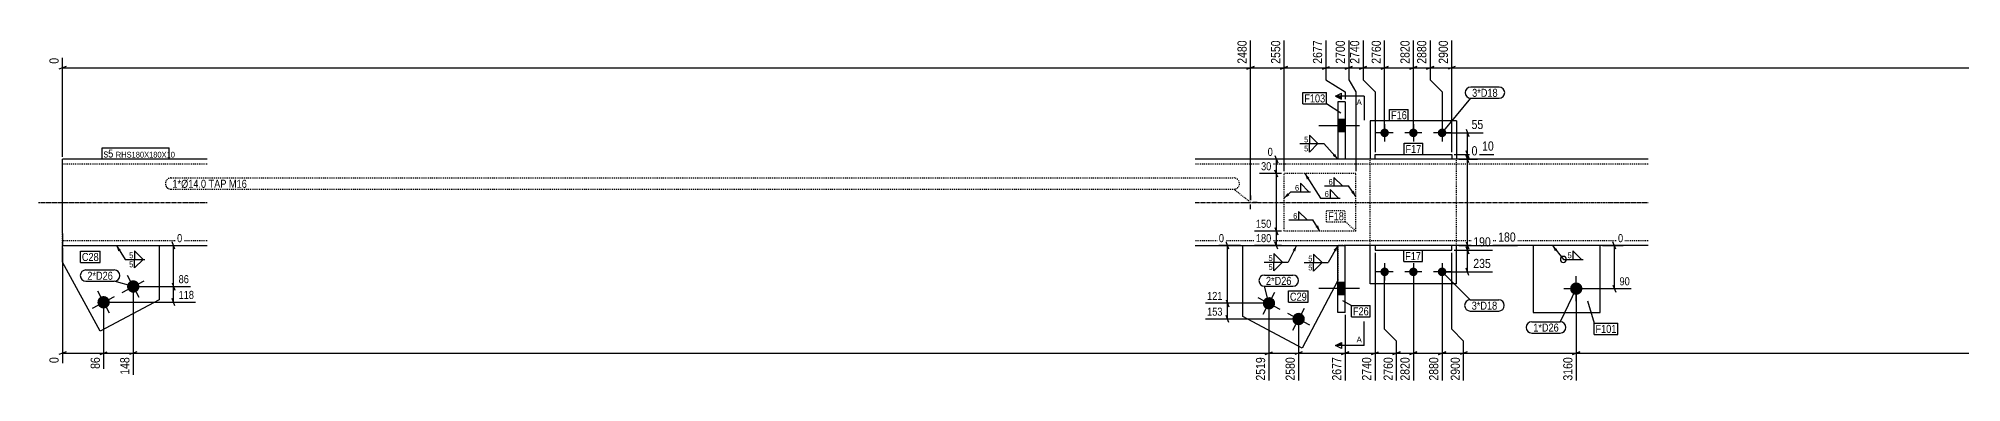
# Model space of a CAD drawing. Header units: millimetres. Extents: x 7 to 50002, y 7 to 1833.
# Drawn here: x 41973 to 45988, y 8 to 726 of the extents above; entities that cross this region are included whole.
import ezdxf

# ---------------------------------------------------------------- set-up
doc = ezdxf.new("R2010")
doc.units = ezdxf.units.MM
doc.linetypes.add('DXK_LINE_DOT2', pattern=[3.9198, 1.9599, -1.9599])
doc.linetypes.add('DXK_LINE_DOT3', pattern=[5.9187, 2.979, -0.9799, 0.9799, -0.9799])
for name, color, linetype in [('MÅLSÆTNING', 7, 'Continuous'), ('STÅL', 7, 'Continuous'), ('TEKST', 7, 'Continuous')]:
    doc.layers.add(name, color=color, linetype=linetype)
doc.styles.add('Arial', font='ARIAL.TTF', dxfattribs={"height": 0.2})
doc.styles.add('Arial Narrow', font='ARIALN.TTF', dxfattribs={"height": 0.2})

msp = doc.modelspace()

# ---------------------------------------------------------------- hatches: boundary and pattern name
at = {"layer": 'STÅL', "linetype": 'Continuous'}
for points in [[(44700.8, 530.9), (44700.8, 556.9), (44685.8, 556.9), (44685.8, 530.9)], [(44700.8, 530.9), (44700.8, 556.9), (44685.8, 556.9), (44685.8, 530.9)], [(44783.3, 519.9, -1), (44783.3, 537.9, -1)], [(44843.3, 519.9, -1), (44843.3, 537.9, -1)], [(44903.3, 519.9, -1), (44903.3, 537.9, -1)], [(44783.3, 229.9, -1), (44783.3, 247.9, -1)], [(44843.3, 229.9, -1), (44843.3, 247.9, -1)], [(44903.3, 229.9, -1), (44903.3, 247.9, -1)], [(42159.7, 202.2, -1), (42182.6, 214.4, -1)], [(44685.8, 216.9), (44685.8, 190.9), (44700.8, 190.9), (44700.8, 216.9)], [(44685.8, 216.9), (44685.8, 190.9), (44700.8, 190.9), (44700.8, 216.9)], [(45183.3, 216.9, -1), (45183.3, 190.9, -1)], [(42097.8, 169.4, -1), (42120.8, 181.6, -1)], [(44530.4, 179.4, -1), (44553.3, 167.2, -1)], [(44592.2, 146.6, -1), (44615.2, 134.4, -1)]]:
    msp.add_hatch(color=96, dxfattribs=at).paths.add_polyline_path(points)
at = {"layer": 'TEKST', "linetype": 'Continuous'}
for color, points in [(30, [(44693.3, 605.7), (44693.3, 599.4), (44680.8, 605.7)]), (3, [(44679.8, 485.3), (44685.8, 473.9), (44675.1, 481.1)]), (3, [(44718.6, 408.2), (44723.3, 396.2), (44713.5, 404.6)]), (3, [(44591.2, 284.1), (44599.6, 293.9), (44596.8, 281.3)]), (3, [(44676.9, 284.6), (44685.8, 293.9), (44682.3, 281.5)]), (3, [(45138.8, 282.2), (45133.5, 293.9), (45143.7, 286)]), (30, [(44693.3, 91.7), (44693.3, 85.4), (44680.8, 85.4)])]:
    msp.add_hatch(color=color, dxfattribs=at).paths.add_polyline_path(points)

# ---------------------------------------------------------------- linework, layer by layer
at = {"layer": 'MÅLSÆTNING', "color": 7, "linetype": 'Continuous'}
for p, q in [((42023.3, 478.9), (42023.3, 685.3)), ((44660.8, 721.8), (44660.8, 639.6)), ((44708.3, 721.8), (44708.3, 639.6)), ((44738.3, 721.8), (44738.3, 639.6)), ((44783.3, 533.9), (44783.3, 721.8)), ((44783.3, 533.9), (44783.3, 721.8)), ((44843.3, 533.9), (44843.3, 721.8)), ((44878.3, 721.8), (44878.3, 639.6)), ((44923.3, 488.9), (44923.3, 721.8)), ((44923.3, 488.9), (44923.3, 721.8)), ((42030.8, 667.6), (42015.8, 661.6)), ((42023.3, 664.6), (44503.3, 664.6)), ((44510.8, 667.6), (44495.8, 661.6)), ((44495.8, 661.6), (44510.8, 667.6)), ((44503.3, 664.6), (44573.3, 664.6)), ((44580.8, 667.6), (44565.8, 661.6)), ((44565.8, 661.6), (44580.8, 667.6)), ((44653.3, 661.6), (44668.3, 667.6)), ((44700.8, 661.6), (44715.8, 667.6)), ((44730.8, 661.6), (44745.8, 667.6)), ((44738.3, 664.6), (44783.3, 664.6)), ((44775.8, 661.6), (44790.8, 667.6)), ((44790.8, 667.6), (44775.8, 661.6)), ((44835.8, 661.6), (44850.8, 667.6)), ((44870.8, 661.6), (44885.8, 667.6)), ((44878.3, 664.6), (44923.3, 664.6)), ((44930.8, 667.6), (44915.8, 661.6)), ((44930.8, 667.6), (44915.8, 661.6)), ((44923.3, 664.6), (48423.3, 664.6)), ((44660.8, 639.6), (44700.8, 614.6)), ((44660.8, 639.6), (44700.8, 614.6)), ((44700.8, 614.6), (44700.8, 598.9)), ((44700.8, 614.6), (44700.8, 598.9)), ((44708.3, 639.6), (44723.3, 614.6)), ((44708.3, 639.6), (44723.3, 614.6)), ((44723.3, 614.6), (44723.3, 448.9)), ((44723.3, 614.6), (44723.3, 448.9)), ((44738.3, 639.6), (44763.3, 614.6)), ((44738.3, 639.6), (44763.3, 614.6)), ((44763.3, 614.6), (44763.3, 488.9)), ((44763.3, 614.6), (44763.3, 488.9)), ((44878.3, 639.6), (44903.3, 614.6)), ((44878.3, 639.6), (44903.3, 614.6)), ((44903.3, 614.6), (44903.3, 533.9)), ((44903.3, 614.6), (44903.3, 533.9)), ((44953.3, 536.4), (44959.3, 521.4)), ((44956.3, 483.9), (44956.3, 528.9)), ((44928.3, 483.9), (45011.1, 483.9)), ((44953.3, 491.4), (44959.3, 476.4)), ((44959.3, 476.4), (44953.3, 491.4)), ((44956.3, 473.9), (44956.3, 483.9)), ((44568.3, 443.9), (44522.2, 443.9)), ((44560.4, 436.4), (44554.4, 451.4)), ((44938.3, 473.9), (44976.9, 473.9)), ((44959.3, 466.4), (44953.3, 481.4)), ((44959.3, 466.4), (44953.3, 481.4)), ((44568.3, 323.9), (44511.5, 323.9)), ((44554.4, 331.4), (44560.4, 316.4)), ((44557.4, 293.9), (44557.4, 323.9)), ((42023.3, 288.9), (42023.3, 48.6)), ((42230.5, 293.9), (42273.4, 293.9)), ((42258.2, 286.4), (42252.2, 301.4)), ((42255.2, 208.3), (42255.2, 293.9)), ((44482.5, 293.9), (44437.3, 293.9)), ((44458.4, 286.4), (44452.4, 301.4)), ((44455.4, 173.3), (44455.4, 293.9)), ((44568.3, 293.9), (44511.5, 293.9)), ((44560.4, 286.4), (44554.4, 301.4)), ((44928.3, 283.9), (45008.6, 283.9)), ((44953.3, 291.4), (44959.3, 276.4)), ((44956.3, 238.9), (44956.3, 283.9)), ((45238.3, 293.9), (45281.1, 293.9)), ((45266, 286.4), (45260, 301.4)), ((45263, 203.9), (45263, 293.9)), ((44763.3, 278.9), (44763.3, 12)), ((44923.3, 119.3), (44923.3, 278.9)), ((44923.3, 119.3), (44923.3, 278.9)), ((44959.3, 231.4), (44953.3, 246.4)), ((42171.1, 203.3), (42171.1, 24.2)), ((42171.1, 203.3), (42171.1, 24.2)), ((42176.1, 208.3), (42290.4, 208.3)), ((42176.1, 208.3), (42290.4, 208.3)), ((42252.2, 215.8), (42258.2, 200.8)), ((42252.2, 215.8), (42258.2, 200.8)), ((42255.2, 175.5), (42255.2, 208.3)), ((44783.3, 119.3), (44783.3, 233.9)), ((44783.3, 119.3), (44783.3, 233.9)), ((44843.3, 233.9), (44843.3, 12)), ((44843.3, 233.9), (44843.3, 12)), ((44903.3, 233.9), (44903.3, 12)), ((44908.3, 238.9), (45008.6, 238.9)), ((45188.3, 203.9), (45298.2, 203.9)), ((45260, 211.4), (45266, 196.4)), ((42109.3, 170.5), (42109.3, 36.4)), ((42109.3, 170.5), (42109.3, 36.4)), ((42114.3, 175.5), (42301.1, 175.5)), ((42258.2, 168), (42252.2, 183)), ((44536.8, 173.3), (44409.6, 173.3)), ((44536.8, 173.3), (44409.6, 173.3)), ((44452.4, 180.8), (44458.4, 165.8)), ((44452.4, 180.8), (44458.4, 165.8)), ((44455.4, 140.5), (44455.4, 173.3)), ((44541.8, 168.3), (44541.8, 12)), ((44541.8, 168.3), (44541.8, 12)), ((45183.3, 198.9), (45183.3, 12)), ((45183.3, 198.9), (45183.3, 12)), ((44598.7, 140.5), (44409.6, 140.5)), ((44458.4, 133), (44452.4, 148)), ((44603.7, 135.5), (44603.7, 12)), ((44603.7, 135.5), (44603.7, 12)), ((44700.8, 148.9), (44700.8, 12)), ((44700.8, 148.9), (44700.8, 12)), ((44808.3, 94.3), (44783.3, 119.3)), ((44808.3, 94.3), (44783.3, 119.3)), ((44808.3, 12), (44808.3, 94.3)), ((44948.3, 94.3), (44923.3, 119.3)), ((44948.3, 94.3), (44923.3, 119.3)), ((44948.3, 12), (44948.3, 94.3)), ((44948.3, 12), (44948.3, 94.3)), ((42030.8, 72.3), (42015.8, 66.3)), ((42023.3, 69.3), (42109.3, 69.3)), ((42101.8, 66.3), (42116.8, 72.3)), ((42101.8, 66.3), (42116.8, 72.3)), ((42109.3, 69.3), (42171.1, 69.3)), ((42178.6, 72.3), (42163.6, 66.3)), ((42178.6, 72.3), (42163.6, 66.3)), ((42171.1, 69.3), (44541.8, 69.3)), ((44534.3, 66.3), (44549.3, 72.3)), ((44534.3, 66.3), (44549.3, 72.3)), ((44541.8, 69.3), (44603.7, 69.3)), ((44611.2, 72.3), (44596.2, 66.3)), ((44611.2, 72.3), (44596.2, 66.3)), ((44603.7, 69.3), (44700.8, 69.3)), ((44708.3, 72.3), (44693.3, 66.3)), ((44693.3, 66.3), (44708.3, 72.3)), ((44755.8, 66.3), (44770.8, 72.3)), ((44800.8, 66.3), (44815.8, 72.3)), ((44808.3, 69.3), (44843.3, 69.3)), ((44835.8, 66.3), (44850.8, 72.3)), ((44850.8, 72.3), (44835.8, 66.3)), ((44843.3, 69.3), (44903.3, 69.3)), ((44910.8, 72.3), (44895.8, 66.3)), ((44955.8, 72.3), (44940.8, 66.3)), ((44955.8, 72.3), (44940.8, 66.3)), ((44948.3, 69.3), (45183.3, 69.3)), ((45190.8, 72.3), (45175.8, 66.3)), ((45175.8, 66.3), (45190.8, 72.3)), ((45183.3, 69.3), (48493.3, 69.3))]:
    msp.add_line(p, q, dxfattribs=at)
at = {"layer": 'STÅL', "color": 2, "linetype": 'Continuous'}
for p, q in [((44685.8, 593.9), (44685.8, 473.9)), ((44700.8, 593.9), (44685.8, 593.9)), ((44700.8, 593.9), (44700.8, 473.9)), ((44753.3, 553.9), (44753.3, 473.9)), ((44933.3, 553.9), (44753.3, 553.9)), ((44933.3, 553.9), (44933.3, 473.9)), ((44763.3, 473.9), (44763.3, 483.9)), ((44763.3, 483.9), (44923.3, 483.9)), ((44923.3, 483.9), (44923.3, 473.9)), ((42325.5, 473.9), (42023.3, 473.9)), ((42023.3, 318.9), (42023.3, 473.9)), ((44685.8, 473.9), (44387.5, 473.9)), ((44700.8, 473.9), (44685.8, 473.9)), ((45333.3, 473.9), (44700.8, 473.9)), ((42023.3, 318.9), (42023.3, 293.9)), ((42023.3, 258.9), (42023.3, 293.9)), ((42023.3, 293.9), (42325.5, 293.9)), ((42225.5, 293.9), (42225.5, 180.6)), ((44387.5, 293.9), (44685.8, 293.9)), ((44487.5, 145.6), (44487.5, 293.9)), ((44685.8, 153.9), (44685.8, 293.9)), ((44685.8, 293.9), (44700.8, 293.9)), ((44700.8, 153.9), (44700.8, 293.9)), ((45333.3, 293.9), (44700.8, 293.9)), ((44753.3, 213.9), (44753.3, 293.9)), ((44763.3, 293.9), (44763.3, 283.9)), ((44763.3, 283.9), (44923.3, 283.9)), ((44923.3, 283.9), (44923.3, 293.9)), ((44933.3, 213.9), (44933.3, 293.9)), ((45093.3, 293.9), (45093.3, 153.9)), ((45233.3, 153.9), (45233.3, 293.9)), ((42101.9, 114.9), (42023.3, 258.9)), ((44685.8, 220.6), (44611.1, 79.9)), ((44933.3, 213.9), (44753.3, 213.9)), ((42225.5, 180.6), (42101.9, 114.9)), ((44611.1, 79.9), (44487.5, 145.6)), ((44700.8, 153.9), (44685.8, 153.9)), ((45093.3, 153.9), (45233.3, 153.9))]:
    msp.add_line(p, q, dxfattribs=at)
at = {"layer": 'STÅL', "color": 7, "linetype": 'DXK_LINE_DOT2'}
for p, q in [((44700.8, 593.9), (44685.8, 593.9)), ((42325.5, 463.9), (42023.3, 463.9)), ((45333.3, 463.9), (44387.5, 463.9)), ((44723.3, 443.9), (44573.3, 443.9)), ((44573.3, 323.9), (44573.3, 443.9)), ((44700.8, 473.9), (44685.8, 473.9)), ((44723.3, 323.9), (44723.3, 443.9)), ((44753.3, 293.9), (44753.3, 473.9)), ((44923.3, 473.9), (44763.3, 473.9)), ((44933.3, 293.9), (44933.3, 473.9)), ((44723.3, 323.9), (44573.3, 323.9)), ((42023.3, 295.8), (42023.3, 318.9)), ((42325.5, 303.9), (42023.3, 303.9)), ((42023.3, 293.9), (42225.5, 293.9)), ((45333.3, 303.9), (44387.5, 303.9)), ((44487.5, 293.9), (44685.8, 293.9)), ((44700.8, 293.9), (44685.8, 293.9)), ((44685.9, 293.9), (44685.9, 220.9)), ((44923.3, 293.9), (44763.3, 293.9)), ((45233.3, 293.9), (45093.3, 293.9)), ((45093.3, 293.9), (45093.3, 293.9)), ((45093.3, 293.9), (45093.3, 293.9)), ((45233.3, 293.9), (45233.3, 293.9)), ((45233.3, 293.9), (45233.3, 293.9)), ((44685.9, 220.9), (44685.8, 220.6)), ((45093.3, 153.9), (45233.3, 153.9))]:
    msp.add_line(p, q, dxfattribs=at)
at = {"layer": 'STÅL', "color": 96, "linetype": 'Continuous'}
for p, q in [((44730.8, 543.9), (44645.8, 543.9)), ((44730.8, 543.9), (44645.8, 543.9)), ((44700.8, 556.9), (44685.8, 556.9)), ((44700.8, 556.9), (44685.8, 556.9)), ((44700.8, 530.9), (44685.8, 530.9)), ((44700.8, 530.9), (44685.8, 530.9)), ((44801.3, 528.9), (44765.3, 528.9)), ((44783.3, 546.9), (44783.3, 510.9)), ((44861.3, 528.9), (44825.3, 528.9)), ((44843.3, 546.9), (44843.3, 510.9)), ((44921.3, 528.9), (44885.3, 528.9)), ((44903.3, 546.9), (44903.3, 510.9)), ((44489.3, 383.9), (44498.6, 383.9)), ((44503.3, 397.9), (44503.3, 388.6)), ((44503.3, 369.9), (44503.3, 379.2)), ((44517.3, 383.9), (44508, 383.9)), ((44783.3, 256.9), (44783.3, 220.9)), ((44843.3, 256.9), (44843.3, 220.9)), ((44903.3, 256.9), (44903.3, 220.9)), ((42148.2, 196.1), (42194.1, 220.5)), ((42183.3, 185.3), (42159, 231.3)), ((44730.8, 203.9), (44645.8, 203.9)), ((44730.8, 203.9), (44645.8, 203.9)), ((44700.8, 216.9), (44685.8, 216.9)), ((44700.8, 216.9), (44685.8, 216.9)), ((44801.3, 238.9), (44765.3, 238.9)), ((44861.3, 238.9), (44825.3, 238.9)), ((44921.3, 238.9), (44885.3, 238.9)), ((45157.3, 203.9), (45209.3, 203.9)), ((45183.3, 177.9), (45183.3, 229.9)), ((42086.4, 163.3), (42132.3, 187.7)), ((42121.5, 152.5), (42097.1, 198.4)), ((44518.9, 185.5), (44564.8, 161.1)), ((44529.7, 150.3), (44554, 196.3)), ((44591.5, 117.5), (44615.9, 163.4)), ((44700.8, 190.9), (44685.8, 190.9)), ((44700.8, 190.9), (44685.8, 190.9)), ((44580.7, 152.7), (44626.6, 128.3))]:
    msp.add_line(p, q, dxfattribs=at)
at = {"layer": 'STÅL', "color": 7, "linetype": 'DXK_LINE_DOT3'}
for p, q in [((41973.3, 383.9), (42325.5, 383.9)), ((44387.5, 383.9), (45333.3, 383.9))]:
    msp.add_line(p, q, dxfattribs=at)
at = {"layer": 'TEKST', "color": 30, "linetype": 'Continuous'}
for p, q in [((44680.8, 605.7), (44693.3, 611.9)), ((44680.8, 605.7), (44693.3, 599.4)), ((44693.3, 599.4), (44693.3, 611.9)), ((44680.8, 85.4), (44693.3, 91.7))]:
    msp.add_line(p, q, dxfattribs=at)
at = {"layer": 'TEKST', "color": 3, "linetype": 'Continuous'}
for p, q in [((44685.8, 473.9), (44656.6, 506.6)), ((44723.3, 396.2), (44707.7, 418.1)), ((44599.6, 293.9), (44582.3, 259.1)), ((44685.8, 293.9), (44665.4, 258.1))]:
    msp.add_line(p, q, dxfattribs=at)

# ---------------------------------------------------------------- wipeouts: each hides what was drawn before it
at = {"color": 0}
for points in [[(45019.3, 604.1), (45019.3, 621.6), (44966, 621.6), (44966, 604.1)], [(44623.8, 508.1), (44623.8, 522.6), (44614.2, 522.6), (44614.2, 508.1)], [(44465.5, 414.3), (44465.5, 431.8), (42252.9, 431.8), (42252.9, 414.3)], [(44604.9, 407.2), (44604.9, 421.7), (44595.3, 421.7), (44595.3, 407.2)], [(45018.4, 160), (45018.4, 177.5), (44965.1, 177.5), (44965.1, 160)], [(45146.8, 114.3), (45146.8, 131.8), (45093.6, 131.8), (45093.6, 114.3)], [(45267.2, 111.5), (45267.2, 129), (45223.5, 129), (45223.5, 111.5)]]:
    msp.add_wipeout(points, dxfattribs=at).dxf.layer = 'TEKST'

# ---------------------------------------------------------------- next in the draw order: hatches: boundary and pattern name
at = {"layer": 'TEKST', "linetype": 'Continuous'}
for points in [[(44621, 431.7), (44616.9, 443.9), (44626.3, 435)], [(44584.6, 398.6), (44573.3, 392.4), (44580.3, 403.2)]]:
    msp.add_hatch(color=3, dxfattribs=at).paths.add_polyline_path(points)

# ---------------------------------------------------------------- next in the draw order: linework, layer by layer
at = {"layer": 'TEKST', "color": 3, "linetype": 'Continuous'}
for p, q in [((44644.2, 506.6), (44626.4, 524.4)), ((44626.4, 524.4), (44626.4, 506.6)), ((44626.4, 506.6), (44644.2, 506.6)), ((44573.3, 392.4), (44587.6, 405.7)), ((44587.6, 405.7), (44628.9, 405.7)), ((44625.4, 405.7), (44607.5, 423.6)), ((44607.5, 423.6), (44607.5, 405.7)), ((44607.5, 405.7), (44625.4, 405.7))]:
    msp.add_line(p, q, dxfattribs=at)

# ---------------------------------------------------------------- next in the draw order: texts
at = {"layer": 'TEKST', "color": 3, "style": 'Arial Narrow'}
msp.add_text('6', height=11.9, dxfattribs=at).set_placement((44596.3, 408.2))

# ---------------------------------------------------------------- next in the draw order: wipeouts: each hides what was drawn before it
at = {"color": 0, "linetype": 'Continuous'}
for points, layer in [([(44919.3, 725.8), (44891.3, 725.8), (44891.3, 669.1), (44919.3, 669.1)], 'MÅLSÆTNING'), ([(42019.3, 689.3), (41991.3, 689.3), (41991.3, 669.1), (42019.3, 669.1)], 'MÅLSÆTNING'), ([(45015.1, 487.9), (45015.1, 515.9), (44982.8, 515.9), (44982.8, 487.9)], 'MÅLSÆTNING'), ([(42276.9, 297.4), (42276.9, 321.9), (42259.2, 321.9), (42259.2, 297.4)], 'MÅLSÆTNING'), ([(44451.4, 297.4), (44451.4, 321.9), (44433.8, 321.9), (44433.8, 297.4)], 'MÅLSÆTNING'), ([(44550.2, 327.4), (44550.2, 351.9), (44511.2, 351.9), (44511.2, 327.4)], 'MÅLSÆTNING'), ([(45284.6, 297.4), (45284.6, 321.9), (45267, 321.9), (45267, 297.4)], 'MÅLSÆTNING'), ([(45009, 287.9), (45009, 315.9), (44964.4, 315.9), (44964.4, 287.9)], 'MÅLSÆTNING'), ([(42290.7, 211.8), (42290.7, 236.3), (42262.4, 236.3), (42262.4, 211.8)], 'MÅLSÆTNING'), ([(44448.3, 176.8), (44448.3, 201.3), (44409.3, 201.3), (44409.3, 176.8)], 'MÅLSÆTNING'), ([(45298.5, 207.4), (45298.5, 231.9), (45270.2, 231.9), (45270.2, 207.4)], 'MÅLSÆTNING'), ([(42019.3, 64.7), (41991.3, 64.7), (41991.3, 44.6), (42019.3, 44.6)], 'MÅLSÆTNING'), ([(42105.3, 64.7), (42077.3, 64.7), (42077.3, 32.4), (42105.3, 32.4)], 'MÅLSÆTNING'), ([(42167.1, 64.7), (42139.1, 64.7), (42139.1, 20.2), (42167.1, 20.2)], 'MÅLSÆTNING'), ([(44537.8, 64.7), (44509.8, 64.7), (44509.8, 8), (44537.8, 8)], 'MÅLSÆTNING'), ([(44599.7, 64.7), (44571.7, 64.7), (44571.7, 8), (44599.7, 8)], 'MÅLSÆTNING'), ([(44839.3, 64.7), (44811.3, 64.7), (44811.3, 8), (44839.3, 8)], 'MÅLSÆTNING'), ([(44899.3, 64.7), (44871.3, 64.7), (44871.3, 8), (44899.3, 8)], 'MÅLSÆTNING'), ([(45179.3, 64.7), (45151.3, 64.7), (45151.3, 8), (45179.3, 8)], 'MÅLSÆTNING'), ([(44735.8, 586.9), (44735.8, 599.4), (44724.7, 599.4), (44724.7, 586.9)], 'TEKST')]:
    msp.add_wipeout(points, dxfattribs=at).dxf.layer = layer
at = {"color": 0}
for points in [[(44659.3, 592.4), (44659.3, 609.9), (44615.6, 609.9), (44615.6, 592.4)], [(45019.3, 604.1), (45019.3, 621.6), (44966, 621.6), (44966, 604.1)], [(42129.4, 477.4), (42129.4, 494.9), (42109.2, 494.9), (42109.2, 477.4)], [(44859.8, 486.9), (44859.8, 504.4), (44826.8, 504.4), (44826.8, 486.9)], [(44465.5, 414.3), (44465.5, 431.8), (42252.9, 431.8), (42252.9, 414.3)], [(44674.9, 419.6), (44674.9, 434.1), (44665.3, 434.1), (44665.3, 419.6)], [(44601, 348.6), (44601, 363.1), (44591.4, 363.1), (44591.4, 348.6)], [(44698.3, 346.5), (44698.3, 364), (44665.3, 364), (44665.3, 346.5)], [(45173.8, 266.5), (45173.8, 281), (45164.2, 281), (45164.2, 266.5)], [(42099.1, 261.6), (42099.1, 279.1), (42063.9, 279.1), (42063.9, 261.6)], [(42171.3, 266.4), (42171.3, 280.9), (42161.7, 280.9), (42161.7, 266.4)], [(44549.5, 260.6), (44549.5, 275.1), (44539.9, 275.1), (44539.9, 260.6)], [(44632.6, 259.6), (44632.6, 274.1), (44623, 274.1), (44623, 259.6)], [(44859.2, 263.4), (44859.2, 280.9), (44826.2, 280.9), (44826.2, 263.4)], [(44620.8, 178.7), (44620.8, 196.2), (44585.7, 196.2), (44585.7, 178.7)], [(45018.4, 160), (45018.4, 177.5), (44965.1, 177.5), (44965.1, 160)], [(45146.8, 114.3), (45146.8, 131.8), (45093.6, 131.8), (45093.6, 114.3)], [(45267.2, 111.5), (45267.2, 129), (45223.5, 129), (45223.5, 111.5)]]:
    msp.add_wipeout(points, dxfattribs=at).dxf.layer = 'TEKST'

# ---------------------------------------------------------------- next in the draw order: linework, layer by layer
at = {"layer": 'MÅLSÆTNING', "color": 7, "linetype": 'Continuous'}
for p, q in [((44878.3, 721.8), (44878.3, 639.6)), ((44843.3, 664.6), (44878.3, 664.6)), ((44885.8, 667.6), (44870.8, 661.6)), ((44908.3, 528.9), (44989.1, 528.9)), ((44928.3, 483.9), (45011.1, 483.9)), ((44938.3, 473.9), (44976.9, 473.9)), ((44956.3, 293.9), (44956.3, 473.9)), ((44938.3, 293.9), (45060.6, 293.9)), ((44903.3, 233.9), (44903.3, 12)), ((44808.3, 12), (44808.3, 94.3)), ((44763.3, 69.3), (44808.3, 69.3)), ((44815.8, 72.3), (44800.8, 66.3)), ((44895.8, 66.3), (44910.8, 72.3)), ((44903.3, 69.3), (44948.3, 69.3))]:
    msp.add_line(p, q, dxfattribs=at)
at = {"layer": 'TEKST', "color": 7, "linetype": 'Continuous'}
for p, q in [((44740.8, 605.7), (44680.8, 605.7)), ((44740.8, 605.7), (44740.8, 555.7)), ((44963, 624.6), (45022.3, 624.6)), ((44963, 601.1), (45022.3, 601.1)), ((45183.3, 203.9), (45149.8, 134.8)), ((44962.1, 180.5), (45021.4, 180.5)), ((45206.6, 178.1), (45220.5, 132)), ((44962.1, 157), (45021.4, 157)), ((45090.6, 134.8), (45149.8, 134.8)), ((45220.5, 132), (45270.2, 132)), ((45220.5, 108.5), (45220.5, 132)), ((45270.2, 108.5), (45270.2, 132)), ((45090.6, 111.3), (45149.8, 111.3)), ((45220.5, 108.5), (45270.2, 108.5))]:
    msp.add_line(p, q, dxfattribs=at)
at = {"layer": 'TEKST', "color": 7, "linetype": 'DXK_LINE_DOT2'}
for p, q in [((42249.9, 434.8), (44468.5, 434.8)), ((42249.9, 411.3), (44468.5, 411.3)), ((44503.3, 383.9), (44468.5, 411.3))]:
    msp.add_line(p, q, dxfattribs=at)
at = {"layer": 'TEKST', "color": 3, "linetype": 'Continuous'}
for p, q in [((44657.6, 418.1), (44707.7, 418.1)), ((44695.4, 418.1), (44677.5, 435.9)), ((44677.5, 435.9), (44677.5, 418.1)), ((44677.5, 418.1), (44695.4, 418.1)), ((44621.4, 347.1), (44603.6, 365)), ((44603.6, 365), (44603.6, 347.1)), ((44583.6, 347.1), (44633.8, 347.1)), ((44603.6, 347.1), (44621.4, 347.1)), ((42191.8, 264.9), (42173.9, 282.7)), ((42173.9, 282.7), (42173.9, 264.9)), ((45133.5, 293.9), (45156.4, 265)), ((45194.2, 265), (45176.4, 282.9)), ((45176.4, 282.9), (45176.4, 265)), ((42173.9, 264.9), (42191.8, 264.9)), ((44570, 259.1), (44552.1, 277)), ((44552.1, 277), (44552.1, 259.1)), ((44552.1, 259.1), (44570, 259.1)), ((44653, 258.1), (44635.2, 276)), ((44635.2, 276), (44635.2, 258.1)), ((44635.2, 258.1), (44653, 258.1)), ((45156.4, 265), (45197.8, 265)), ((45176.4, 265), (45194.2, 265))]:
    msp.add_line(p, q, dxfattribs=at)
at = {"layer": 'TEKST', "color": 7, "linetype": 'Continuous'}
for centre, radius, start, end in [((44963, 612.8), 11.7, 90, 270), ((45022.3, 612.8), 11.7, 270, 90), ((44962.1, 168.8), 11.8, 90, 270), ((45021.4, 168.8), 11.8, 270, 90), ((45090.6, 123), 11.8, 90, 270), ((45149.8, 123), 11.8, 270, 90)]:
    msp.add_arc(centre, radius, start, end, dxfattribs=at)
at = {"layer": 'TEKST', "color": 7, "linetype": 'DXK_LINE_DOT2'}
for centre, start, end in [((42249.9, 423.1), 90, 270), ((44468.5, 423.1), 270, 90)]:
    msp.add_arc(centre, 11.7, start, end, dxfattribs=at)
at = {"layer": 'TEKST', "color": 3, "linetype": 'Continuous'}
for start, end in [(90, 270), (270, 90)]:
    msp.add_arc((45156.4, 265), 6.25, start, end, dxfattribs=at)

# ---------------------------------------------------------------- next in the draw order: texts
at = {"layer": 'MÅLSÆTNING', "color": 3, "linetype": 'Continuous', "style": 'Arial Narrow'}
for s, height, p in [('0', 19.1, (42015.3, 673.1)), ('2900', 19.09, (44915.3, 673.1)), ('0', 19.1, (42015.3, 48.6)), ('86', 19.09, (42101.3, 36.4)), ('148', 19.09, (42163.1, 24.2)), ('2519', 19.09, (44533.8, 12)), ('2580', 19.09, (44595.7, 12)), ('2820', 19.09, (44835.3, 12)), ('2880', 19.09, (44895.3, 12)), ('3160', 19.09, (45175.3, 12))]:
    msp.add_text(s, height=height, rotation=90.0002, dxfattribs=at).set_placement(p)
for s, height, p in [('10', 19.09, (44986.8, 491.9)), ('0', 16.7, (42262.7, 300.9)), ('0', 16.7, (44437.3, 300.9)), ('190', 19.09, (44968.4, 291.9)), ('0', 16.7, (45270.5, 300.9)), ('90', 16.7, (45273.7, 210.9))]:
    msp.add_text(s, height=height, dxfattribs=at).set_placement(p)
at = {"layer": 'TEKST', "color": 3, "style": 'Arial Narrow'}
for s, height, p in [('3*D18', 16.7, (44966, 604.1)), ('1*Ø14.0 TAP M16', 16.702, (42252.9, 414.3)), ('6', 11.9, (44666.3, 420.6)), ('6', 11.9, (44592.4, 349.6)), ('5', 11.9, (45165.2, 267.5)), ('3*D18', 16.7, (44965.1, 160)), ('1*D26', 16.7, (45093.6, 114.3)), ('F101', 16.7, (45223.5, 111.5))]:
    msp.add_text(s, height=height, dxfattribs=at).set_placement(p)
at = {"layer": 'TEKST', "color": 3, "linetype": 'Continuous', "style": 'Arial'}
msp.add_text('A', height=11.9, dxfattribs=at).set_placement((44724.7, 586.9))

# ---------------------------------------------------------------- next in the draw order: wipeouts: each hides what was drawn before it
at = {"color": 0, "linetype": 'Continuous'}
for points, layer in [([(44550.2, 297.4), (44550.2, 321.9), (44511.2, 321.9), (44511.2, 297.4)], 'MÅLSÆTNING'), ([(45009, 242.9), (45009, 270.9), (44964.4, 270.9), (44964.4, 242.9)], 'MÅLSÆTNING'), ([(42301.4, 179), (42301.4, 203.5), (42262.4, 203.5), (42262.4, 179)], 'MÅLSÆTNING'), ([(44448.3, 144), (44448.3, 168.5), (44409.3, 168.5), (44409.3, 144)], 'MÅLSÆTNING'), ([(44623.8, 489.3), (44623.8, 503.8), (44614.2, 503.8), (44614.2, 489.3)], 'TEKST')]:
    msp.add_wipeout(points, dxfattribs=at).dxf.layer = layer
at = {"color": 0}
for points in [[(44659.3, 592.4), (44659.3, 609.9), (44615.6, 609.9), (44615.6, 592.4)], [(42129.4, 477.4), (42129.4, 494.9), (42109.2, 494.9), (42109.2, 477.4)], [(44859.8, 486.9), (44859.8, 504.4), (44826.8, 504.4), (44826.8, 486.9)], [(44698.3, 346.5), (44698.3, 364), (44665.3, 364), (44665.3, 346.5)], [(42099.1, 261.6), (42099.1, 279.1), (42063.9, 279.1), (42063.9, 261.6)], [(44859.2, 263.4), (44859.2, 280.9), (44826.2, 280.9), (44826.2, 263.4)], [(44620.8, 178.7), (44620.8, 196.2), (44585.7, 196.2), (44585.7, 178.7)]]:
    msp.add_wipeout(points, dxfattribs=at).dxf.layer = 'TEKST'

# ---------------------------------------------------------------- next in the draw order: hatches: boundary and pattern name
at = {"layer": 'TEKST', "linetype": 'Continuous'}
msp.add_hatch(color=3, dxfattribs=at).paths.add_polyline_path([(44644.3, 336.1), (44648.3, 323.9), (44639, 332.8)])

# ---------------------------------------------------------------- next in the draw order: linework, layer by layer
at = {"layer": 'MÅLSÆTNING', "color": 7, "linetype": 'Continuous'}
for p, q in [((44557.4, 323.9), (44557.4, 443.9)), ((44568.3, 323.9), (44511.5, 323.9)), ((44554.4, 331.4), (44560.4, 316.4)), ((44928.3, 283.9), (45008.6, 283.9)), ((44953.3, 301.4), (44959.3, 286.4)), ((44953.3, 301.4), (44959.3, 286.4)), ((44959.3, 276.4), (44953.3, 291.4)), ((44956.3, 283.9), (44956.3, 293.9))]:
    msp.add_line(p, q, dxfattribs=at)
at = {"layer": 'TEKST', "color": 7, "linetype": 'Continuous'}
for p, q in [((44612.6, 612.9), (44662.3, 612.9)), ((44612.6, 589.4), (44612.6, 612.9)), ((44662.3, 589.4), (44662.3, 612.9)), ((44612.6, 589.4), (44662.3, 589.4)), ((44691.7, 570), (44662.3, 589.4)), ((42106.2, 474.4), (42106.2, 497.9)), ((44823.8, 507.4), (44862.8, 507.4)), ((44823.8, 483.9), (44823.8, 507.4)), ((44823.8, 483.9), (44862.8, 483.9)), ((44862.8, 483.9), (44862.8, 507.4)), ((42060.9, 282.1), (42102.1, 282.1)), ((42060.9, 258.6), (42060.9, 282.1)), ((42102.1, 258.6), (42102.1, 282.1)), ((44823.2, 283.9), (44862.2, 283.9)), ((44823.2, 260.4), (44823.2, 283.9)), ((44862.2, 260.4), (44862.2, 283.9)), ((42060.9, 258.6), (42102.1, 258.6)), ((44823.2, 260.4), (44862.2, 260.4)), ((44903.3, 238.9), (44962.1, 180.5)), ((44582.7, 199.2), (44623.8, 199.2)), ((44582.7, 175.7), (44582.7, 199.2)), ((44582.7, 175.7), (44623.8, 175.7)), ((44623.8, 175.7), (44623.8, 199.2))]:
    msp.add_line(p, q, dxfattribs=at)
at = {"layer": 'TEKST', "color": 3, "linetype": 'Continuous'}
for p, q in [((44606.5, 506.6), (44656.6, 506.6)), ((44626.4, 506.6), (44644.2, 506.6)), ((44644.2, 506.6), (44626.4, 488.7)), ((44626.4, 488.7), (44626.4, 506.6)), ((44648.3, 323.9), (44633.8, 347.1))]:
    msp.add_line(p, q, dxfattribs=at)
at = {"layer": 'TEKST', "color": 7, "linetype": 'DXK_LINE_DOT2'}
for p, q in [((44662.3, 367), (44701.3, 367)), ((44662.3, 343.5), (44662.3, 367)), ((44701.3, 343.5), (44701.3, 367)), ((44662.3, 343.5), (44701.3, 343.5)), ((44723.3, 323.9), (44701.3, 343.5))]:
    msp.add_line(p, q, dxfattribs=at)

# ---------------------------------------------------------------- next in the draw order: texts
at = {"layer": 'MÅLSÆTNING', "color": 3, "linetype": 'Continuous', "style": 'Arial Narrow'}
for s, height, p in [('150', 16.7, (44514.7, 330.9)), ('180', 16.7, (44514.7, 300.9)), ('235', 19.09, (44968.4, 246.9)), ('86', 16.7, (42265.9, 215.3)), ('118', 16.7, (42265.9, 182.5)), ('121', 16.7, (44412.8, 180.3)), ('153', 16.7, (44412.8, 147.5))]:
    msp.add_text(s, height=height, dxfattribs=at).set_placement(p)
at = {"layer": 'TEKST', "color": 3, "style": 'Arial Narrow'}
for s, height, p in [('F103', 16.7, (44615.6, 592.4)), ('5', 11.9, (44615.2, 509.1)), ('F17', 16.7, (44826.8, 486.9)), ('F18', 16.7, (44665.3, 346.5)), ('C28', 16.7, (42063.9, 261.6)), ('F17', 16.7, (44826.2, 263.4)), ('C29', 16.7, (44585.7, 178.7))]:
    msp.add_text(s, height=height, dxfattribs=at).set_placement(p)
at = {"layer": 'TEKST', "color": 3, "linetype": 'Continuous', "style": 'Arial Narrow'}
msp.add_text('5', height=11.9, dxfattribs=at).set_placement((44615.2, 490.3))

# ---------------------------------------------------------------- next in the draw order: wipeouts: each hides what was drawn before it
at = {"color": 0, "linetype": 'Continuous'}
for points, layer in [([(44874.3, 725.8), (44846.3, 725.8), (44846.3, 669.1), (44874.3, 669.1)], 'MÅLSÆTNING'), ([(44993.1, 532.9), (44993.1, 560.9), (44960.8, 560.9), (44960.8, 532.9)], 'MÅLSÆTNING'), ([(44980.9, 477.9), (44980.9, 505.9), (44960.8, 505.9), (44960.8, 477.9)], 'MÅLSÆTNING'), ([(44804.3, 64.7), (44776.3, 64.7), (44776.3, 8), (44804.3, 8)], 'MÅLSÆTNING'), ([(44944.3, 64.7), (44916.3, 64.7), (44916.3, 8), (44944.3, 8)], 'MÅLSÆTNING'), ([(42171.3, 247.6), (42171.3, 262.1), (42161.7, 262.1), (42161.7, 247.6)], 'TEKST'), ([(44549.5, 241.9), (44549.5, 256.4), (44539.9, 256.4), (44539.9, 241.9)], 'TEKST'), ([(44632.6, 240.9), (44632.6, 255.4), (44623, 255.4), (44623, 240.9)], 'TEKST')]:
    msp.add_wipeout(points, dxfattribs=at).dxf.layer = layer
at = {"color": 0}
for points in [[(42242.8, 477.4), (42242.8, 489.9), (42134.7, 489.9), (42134.7, 477.4)], [(44666.8, 394.4), (44666.8, 408.9), (44657.2, 408.9), (44657.2, 394.4)]]:
    msp.add_wipeout(points, dxfattribs=at).dxf.layer = 'TEKST'

# ---------------------------------------------------------------- next in the draw order: hatches: boundary and pattern name
at = {"layer": 'TEKST', "linetype": 'Continuous'}
msp.add_hatch(color=3, dxfattribs=at).paths.add_polyline_path([(42139.9, 281.6), (42135.9, 293.9), (42145.2, 284.9)])

# ---------------------------------------------------------------- next in the draw order: linework, layer by layer
at = {"layer": 'MÅLSÆTNING', "color": 7, "linetype": 'Continuous'}
for p, q in [((44843.3, 533.9), (44843.3, 721.8)), ((44783.3, 664.6), (44843.3, 664.6)), ((44850.8, 667.6), (44835.8, 661.6)), ((44763.3, 278.9), (44763.3, 12)), ((44700.8, 69.3), (44763.3, 69.3)), ((44755.8, 66.3), (44770.8, 72.3))]:
    msp.add_line(p, q, dxfattribs=at)
at = {"layer": 'TEKST', "color": 7, "linetype": 'Continuous'}
msp.add_line((44903.3, 528.9), (44963, 601.1), dxfattribs=at)
at = {"layer": 'TEKST', "color": 3, "linetype": 'Continuous'}
for p, q in [((44616.9, 443.9), (44649.4, 392.9)), ((44687.2, 392.9), (44669.4, 410.8)), ((44669.4, 410.8), (44669.4, 392.9)), ((44649.4, 392.9), (44690.8, 392.9)), ((44669.4, 392.9), (44687.2, 392.9)), ((42135.9, 293.9), (42154, 264.9)), ((42154, 264.9), (42195.3, 264.9)), ((42173.9, 264.9), (42191.8, 264.9)), ((42191.8, 264.9), (42173.9, 247)), ((42173.9, 247), (42173.9, 264.9)), ((44532.2, 259.1), (44582.3, 259.1)), ((44552.1, 259.1), (44570, 259.1)), ((44570, 259.1), (44552.1, 241.3)), ((44552.1, 241.3), (44552.1, 259.1)), ((44615.2, 258.1), (44665.4, 258.1)), ((44635.2, 258.1), (44653, 258.1)), ((44653, 258.1), (44635.2, 240.3)), ((44635.2, 240.3), (44635.2, 258.1))]:
    msp.add_line(p, q, dxfattribs=at)

# ---------------------------------------------------------------- next in the draw order: texts
at = {"layer": 'MÅLSÆTNING', "color": 3, "linetype": 'Continuous', "style": 'Arial Narrow'}
for s, p in [('2880', (44870.3, 673.1)), ('2760', (44800.3, 12)), ('2900', (44940.3, 12))]:
    msp.add_text(s, height=19.09, rotation=90.0002, dxfattribs=at).set_placement(p)
for s, height, p in [('55', 19.09, (44964.8, 536.9)), ('0', 19.1, (44964.8, 481.9))]:
    msp.add_text(s, height=height, dxfattribs=at).set_placement(p)
at = {"layer": 'TEKST', "color": 3, "style": 'Arial Narrow'}
for s, p in [('6', (44658.2, 395.4)), ('5', (42162.7, 267.4)), ('5', (44540.9, 261.6)), ('5', (44624, 260.6))]:
    msp.add_text(s, height=11.9, dxfattribs=at).set_placement(p)
at = {"layer": 'TEKST', "color": 3, "linetype": 'Continuous', "style": 'Arial Narrow'}
for p in [(42162.7, 248.6), (44540.9, 242.9), (44624, 241.9)]:
    msp.add_text('5', height=11.9, dxfattribs=at).set_placement(p)

# ---------------------------------------------------------------- next in the draw order: wipeouts: each hides what was drawn before it
at = {"color": 0, "linetype": 'Continuous'}
for points in [[(44550.2, 447.4), (44550.2, 471.9), (44521.9, 471.9), (44521.9, 447.4)], [(45061, 297.9), (45061, 325.9), (45016.4, 325.9), (45016.4, 297.9)]]:
    msp.add_wipeout(points, dxfattribs=at).dxf.layer = 'MÅLSÆTNING'
at = {"color": 0}
for points in [[(42242.8, 477.4), (42242.8, 489.9), (42134.7, 489.9), (42134.7, 477.4)], [(42128.6, 222.4), (42128.6, 239.9), (42075.3, 239.9), (42075.3, 222.4)]]:
    msp.add_wipeout(points, dxfattribs=at).dxf.layer = 'TEKST'

# ---------------------------------------------------------------- next in the draw order: linework, layer by layer
at = {"layer": 'MÅLSÆTNING', "color": 7, "linetype": 'Continuous'}
for p, q in [((44503.3, 388.9), (44503.3, 721.8)), ((44503.3, 388.9), (44503.3, 721.8)), ((44568.3, 443.9), (44522.2, 443.9)), ((44562.8, 473.9), (44539.2, 473.9)), ((44554.4, 481.4), (44560.4, 466.4)), ((44560.4, 436.4), (44554.4, 451.4)), ((44557.4, 443.9), (44557.4, 473.9)), ((44938.3, 293.9), (45060.6, 293.9))]:
    msp.add_line(p, q, dxfattribs=at)
at = {"layer": 'TEKST', "color": 7, "linetype": 'Continuous'}
for p, q in [((42106.2, 497.9), (42245.8, 497.9)), ((42245.8, 474.4), (42245.8, 497.9)), ((42106.2, 474.4), (42245.8, 474.4))]:
    msp.add_line(p, q, dxfattribs=at)

# ---------------------------------------------------------------- next in the draw order: texts
at = {"layer": 'MÅLSÆTNING', "color": 3, "linetype": 'Continuous', "style": 'Arial Narrow'}
for s, height, p in [('30', 16.7, (44525.4, 450.9)), ('180', 19.09, (45020.4, 301.9))]:
    msp.add_text(s, height=height, dxfattribs=at).set_placement(p)
at = {"layer": 'TEKST', "color": 3, "style": 'Arial Narrow'}
for s, height, p in [('s5', 16.7, (42109.2, 477.4)), ('RHS180X180X10', 11.93, (42134.7, 477.4))]:
    msp.add_text(s, height=height, dxfattribs=at).set_placement(p)

# ---------------------------------------------------------------- next in the draw order: wipeouts: each hides what was drawn before it
at = {"color": 0, "linetype": 'Continuous'}
for points, layer in [([(44779.3, 725.8), (44751.3, 725.8), (44751.3, 669.1), (44779.3, 669.1)], 'MÅLSÆTNING'), ([(44839.3, 725.8), (44811.3, 725.8), (44811.3, 669.1), (44839.3, 669.1)], 'MÅLSÆTNING'), ([(44696.8, 64.7), (44668.8, 64.7), (44668.8, 8), (44696.8, 8)], 'MÅLSÆTNING'), ([(44759.3, 64.7), (44731.3, 64.7), (44731.3, 8), (44759.3, 8)], 'MÅLSÆTNING'), ([(44735.8, 91.7), (44735.8, 104.2), (44724.7, 104.2), (44724.7, 91.7)], 'TEKST')]:
    msp.add_wipeout(points, dxfattribs=at).dxf.layer = layer
at = {"color": 0}
for points in [[(44829.8, 557.4), (44829.8, 574.9), (44796.7, 574.9), (44796.7, 557.4)], [(42128.6, 222.4), (42128.6, 239.9), (42075.3, 239.9), (42075.3, 222.4)], [(44588.9, 211.8), (44588.9, 229.3), (44535.6, 229.3), (44535.6, 211.8)], [(44750.1, 148.2), (44750.1, 165.7), (44717.1, 165.7), (44717.1, 148.2)]]:
    msp.add_wipeout(points, dxfattribs=at).dxf.layer = 'TEKST'

# ---------------------------------------------------------------- next in the draw order: linework, layer by layer
at = {"layer": 'MÅLSÆTNING', "color": 7, "linetype": 'Continuous'}
for p, q in [((44738.3, 721.8), (44738.3, 639.6)), ((44708.3, 664.6), (44738.3, 664.6)), ((44745.8, 667.6), (44730.8, 661.6))]:
    msp.add_line(p, q, dxfattribs=at)
at = {"layer": 'TEKST', "color": 7, "linetype": 'Continuous'}
for p, q in [((42072.3, 242.9), (42131.6, 242.9)), ((42072.3, 219.4), (42131.6, 219.4)), ((42171.1, 208.3), (42131.6, 219.4)), ((44740.8, 85.4), (44680.8, 85.4))]:
    msp.add_line(p, q, dxfattribs=at)
at = {"layer": 'TEKST', "color": 30, "linetype": 'Continuous'}
for p, q in [((44693.3, 79.2), (44680.8, 85.4)), ((44693.3, 91.7), (44693.3, 79.2))]:
    msp.add_line(p, q, dxfattribs=at)
at = {"layer": 'TEKST', "color": 7, "linetype": 'Continuous'}
for centre, start, end in [((42072.3, 231.1), 90, 270), ((42131.6, 231.1), 270, 90)]:
    msp.add_arc(centre, 11.7, start, end, dxfattribs=at)

# ---------------------------------------------------------------- next in the draw order: texts
at = {"layer": 'MÅLSÆTNING', "color": 3, "linetype": 'Continuous', "style": 'Arial Narrow'}
for s, p in [('2760', (44775.3, 673.1)), ('2820', (44835.3, 673.1)), ('2677', (44692.8, 12)), ('2740', (44755.3, 12))]:
    msp.add_text(s, height=19.09, rotation=90.0002, dxfattribs=at).set_placement(p)
at = {"layer": 'TEKST', "color": 3, "style": 'Arial Narrow'}
msp.add_text('2*D26', height=16.7, dxfattribs=at).set_placement((42075.3, 222.4))
at = {"layer": 'TEKST', "color": 3, "linetype": 'Continuous', "style": 'Arial'}
msp.add_text('A', height=11.9, dxfattribs=at).set_placement((44724.7, 91.7))

# ---------------------------------------------------------------- next in the draw order: wipeouts: each hides what was drawn before it
at = {"color": 0, "linetype": 'Continuous'}
for points in [[(44499.3, 725.8), (44471.3, 725.8), (44471.3, 669.1), (44499.3, 669.1)], [(44553.4, 477.4), (44553.4, 501.9), (44535.7, 501.9), (44535.7, 477.4)]]:
    msp.add_wipeout(points, dxfattribs=at).dxf.layer = 'MÅLSÆTNING'
at = {"color": 0}
for points in [[(44829.8, 557.4), (44829.8, 574.9), (44796.7, 574.9), (44796.7, 557.4)], [(44588.9, 211.8), (44588.9, 229.3), (44535.6, 229.3), (44535.6, 211.8)], [(44750.1, 148.2), (44750.1, 165.7), (44717.1, 165.7), (44717.1, 148.2)]]:
    msp.add_wipeout(points, dxfattribs=at).dxf.layer = 'TEKST'

# ---------------------------------------------------------------- next in the draw order: linework, layer by layer
at = {"layer": 'MÅLSÆTNING', "color": 7, "linetype": 'Continuous'}
msp.add_line((44573.3, 448.9), (44573.3, 721.8), dxfattribs=at)
msp.add_line((44573.3, 448.9), (44573.3, 721.8), dxfattribs=at)
at = {"layer": 'TEKST', "color": 7, "linetype": 'Continuous'}
for p, q in [((44793.7, 577.9), (44832.8, 577.9)), ((44793.7, 554.4), (44793.7, 577.9)), ((44832.8, 554.4), (44832.8, 577.9)), ((44793.7, 554.4), (44832.8, 554.4)), ((44532.6, 232.3), (44591.9, 232.3)), ((44541.8, 173.3), (44532.6, 208.8)), ((44532.6, 208.8), (44591.9, 208.8)), ((44695.6, 179.2), (44714.1, 168.7)), ((44714.1, 168.7), (44753.1, 168.7)), ((44714.1, 145.2), (44714.1, 168.7)), ((44753.1, 145.2), (44753.1, 168.7)), ((44714.1, 145.2), (44753.1, 145.2)), ((44740.8, 85.4), (44740.8, 135.4))]:
    msp.add_line(p, q, dxfattribs=at)
for centre, start, end in [((44532.6, 220.6), 90, 270), ((44591.9, 220.6), 270, 90)]:
    msp.add_arc(centre, 11.7, start, end, dxfattribs=at)

# ---------------------------------------------------------------- next in the draw order: texts
at = {"layer": 'MÅLSÆTNING', "color": 3, "linetype": 'Continuous', "style": 'Arial Narrow'}
msp.add_text('2480', height=19.09, rotation=90.0002, dxfattribs=at).set_placement((44495.3, 673.1))
msp.add_text('0', height=16.7, dxfattribs=at).set_placement((44539.2, 480.9))
at = {"layer": 'TEKST', "color": 3, "style": 'Arial Narrow'}
for s, p in [('F16', (44796.7, 557.4)), ('2*D26', (44535.6, 211.8)), ('F26', (44717.1, 148.2))]:
    msp.add_text(s, height=16.7, dxfattribs=at).set_placement(p)

# ---------------------------------------------------------------- next in the draw order: wipeouts: each hides what was drawn before it
at = {"color": 0, "linetype": 'Continuous'}
msp.add_wipeout([(44734.3, 725.8), (44706.3, 725.8), (44706.3, 669.1), (44734.3, 669.1)], dxfattribs=at).dxf.layer = 'MÅLSÆTNING'

# ---------------------------------------------------------------- next in the draw order: linework, layer by layer
at = {"layer": 'MÅLSÆTNING', "color": 7, "linetype": 'Continuous'}
for p, q in [((44708.3, 721.8), (44708.3, 639.6)), ((44660.8, 664.6), (44708.3, 664.6)), ((44715.8, 667.6), (44700.8, 661.6))]:
    msp.add_line(p, q, dxfattribs=at)

# ---------------------------------------------------------------- next in the draw order: texts
at = {"layer": 'MÅLSÆTNING', "color": 3, "linetype": 'Continuous', "style": 'Arial Narrow'}
msp.add_text('2740', height=19.09, rotation=90.0002, dxfattribs=at).set_placement((44730.3, 673.1))

# ---------------------------------------------------------------- next in the draw order: wipeouts: each hides what was drawn before it
at = {"color": 0, "linetype": 'Continuous'}
msp.add_wipeout([(44704.3, 725.8), (44676.3, 725.8), (44676.3, 669.1), (44704.3, 669.1)], dxfattribs=at).dxf.layer = 'MÅLSÆTNING'

# ---------------------------------------------------------------- next in the draw order: linework, layer by layer
at = {"layer": 'MÅLSÆTNING', "color": 7, "linetype": 'Continuous'}
for p, q in [((44660.8, 721.8), (44660.8, 639.6)), ((44573.3, 664.6), (44660.8, 664.6)), ((44653.3, 661.6), (44668.3, 667.6))]:
    msp.add_line(p, q, dxfattribs=at)

# ---------------------------------------------------------------- next in the draw order: texts
at = {"layer": 'MÅLSÆTNING', "color": 3, "linetype": 'Continuous', "style": 'Arial Narrow'}
msp.add_text('2700', height=19.09, rotation=90.0002, dxfattribs=at).set_placement((44700.3, 673.1))

# ---------------------------------------------------------------- next in the draw order: wipeouts: each hides what was drawn before it
at = {"color": 0, "linetype": 'Continuous'}
for points in [[(44569.3, 725.8), (44541.3, 725.8), (44541.3, 669.1), (44569.3, 669.1)], [(44656.8, 725.8), (44628.8, 725.8), (44628.8, 669.1), (44656.8, 669.1)]]:
    msp.add_wipeout(points, dxfattribs=at).dxf.layer = 'MÅLSÆTNING'

# ---------------------------------------------------------------- next in the draw order: texts
at = {"layer": 'MÅLSÆTNING', "color": 3, "linetype": 'Continuous', "style": 'Arial Narrow'}
for s, p in [('2550', (44565.3, 673.1)), ('2677', (44652.8, 673.1))]:
    msp.add_text(s, height=19.09, rotation=90.0002, dxfattribs=at).set_placement(p)

doc.saveas('drawing.dxf')
